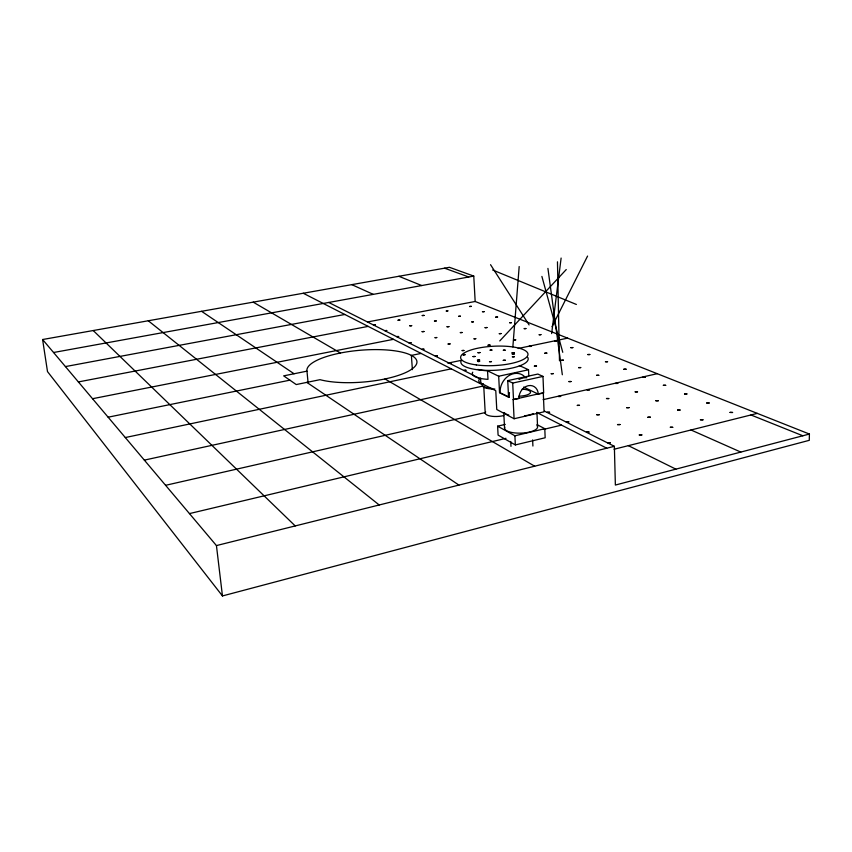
<?xml version="1.0" encoding="UTF-8"?>
<svg xmlns="http://www.w3.org/2000/svg" width="852" height="852" viewBox="0 0 852 852"><rect width="100%" height="100%" fill="white"/><g stroke="black" fill="none" stroke-linecap="round" stroke-linejoin="round"><path stroke-width="1.28" d="M809.4 434.051L809.283 440.324L222.457 595.942L47.499 371.589L42.6 339.522L449.441 267.304L473.765 276.091L475.171 301.48L809.4 434.051L615.368 485.054L614.367 446.32L544.439 411.101M512.851 346.913L519.177 266.548M551.638 333.579L561.117 258.06M552.021 326.678L587.571 256.058M499.762 340.938L566.25 269.551M464.34 354.262L463.573 355.092M478.334 360.992C475.863 362.207 481.87 360.662 478.909 361.578M477.652 361.099L478.686 361.599M477.77 361.12L479.442 361.014L478.515 360.939M42.6 339.522L216.44 545.578L614.367 446.32M614.036 449.249L757.279 413.38M505.289 424.392L497.621 426.17L498.09 435.106L515.343 444.936L545.163 437.758L544.79 428.705L536.994 424.605M497.621 426.17L514.906 435.798L544.79 428.705M189.464 513.596L505.981 438.333M543.448 429.429L561.532 425.127M514.086 418.747L544.087 411.793L543.299 392.772L513.16 399.567L514.086 418.747L496.759 409.482L495.779 390.706L480.826 383.091A16.774 5.112 -2.8 0 1 479.388 379.257M165.597 485.31L484.66 412.688M543.086 399.673L657.222 373.687M513.16 399.567L518.985 398.512A11.182 9.234 -63.2 0 1 528.155 385.722A11.182 9.234 -63.2 0 1 538.283 394.156L543.661 392.942L542.98 376.414L537.857 374.06L507.739 380.642L508.559 397.224L509.166 397.085A16.657 13.792 -63.2 0 1 509.507 392.591M477.823 369.406A22.897 6.709 -2.9 0 0 487.536 370.801L498.686 376.233L499.528 392.623L509.166 397.085M507.739 380.642L512.702 383.07L542.98 376.414M144.35 460.123L483.116 386.041M498.686 376.233L528.528 369.768L528.804 376.02M125.297 437.545L451.272 368.831M447.832 363.144L460.857 360.428M518.144 348.479L567.624 338.148M108.129 417.192L289.872 380.162M421.09 353.42L411.378 355.401L412.389 369.64M306.976 371.152L283.673 375.86L296.23 384.561L320.022 379.672A55.199 15.975 -4.7 0 0 408.577 371.131A55.199 15.975 -4.7 0 0 375.647 349.597A55.199 15.975 -4.7 0 0 306.976 371.152L308.073 382.718M92.538 398.715L393.454 339.32M78.384 381.93L368.139 326.391M367.414 321.981L475.171 301.48M65.434 366.584L344.815 314.473M53.559 352.504L473.765 276.091M462.668 354.613L465.235 354.677L462.689 354.592M444.606 268.188L468.749 276.996M750.932 414.967L802.84 435.777M398.906 276.304L421.74 285.548M492.626 269.988L576.378 304.462M690.983 429.972L740.814 452.082M351.812 284.653L373.251 294.355M519.326 365.54L528.528 369.768M523.66 387.064L538.283 394.156M628.371 445.649L675.881 469.154M328.723 302.46L479.25 378.267M499.528 392.623L508.559 397.224M303.28 293.269L482.285 384.667M536.813 412.506L606.762 448.216M253.225 302.162L340.47 353.005M384.998 378.959L534.673 466.204M201.583 311.321L294.057 373.762M306.827 382.388L458.919 485.097M148.291 320.778L379.204 504.98M93.241 330.555L295.218 525.929M490.539 264.684L529.081 324.921M541.883 276.41L562.767 352.302M547.921 268.401L562.331 374.742M216.44 545.578L222.457 595.942M480.539 378.064L480.826 383.091M487.536 370.801L487.994 379.342A22.844 6.837 -2.8 0 1 472.732 372.186M483.787 386.957L485.235 413.327M503.777 412.815L504.565 428.3M510.753 441.464L510.987 446.363M512.702 383.07L513.511 399.748M514.906 435.798L515.343 444.936M532.628 439.909L532.905 446.043M536.941 412.283L537.548 426.522M557.464 261.82L559.487 360.779M522.159 389.183A11.108 3.493 -2.4 0 1 530.413 392.783A11.108 3.493 -2.4 0 1 518.911 396.191M518.953 379.481A16.657 13.792 -63.2 0 1 526.909 377.745M500.124 392.484A16.454 13.685 -63.2 0 1 508.261 376.052A16.454 13.685 -63.2 0 1 524.012 376.041M537.09 425.574A16.539 5.623 -2.2 0 1 521.807 433.093A16.539 5.623 -2.2 0 1 504.757 427.15M533.448 413.539A16.593 5.442 -2.3 0 1 524.502 415.808M508.772 415.02A16.593 5.442 -2.3 0 1 504.192 412.57M494.831 389.002A13.398 4.132 -2.8 0 1 483.318 383.826M503.777 415.552A11.981 3.941 -2.6 0 1 490.06 415.989A11.981 3.941 -2.6 0 1 485.683 411.889M492.318 388.544A12.066 3.717 -2.8 0 1 484.085 386.286M527.75 357.382A33.697 9.787 -2.9 0 1 494.075 370.322A33.697 9.787 -2.9 0 1 461.486 360.172M375.263 324.74L373.453 324.878L375.263 324.74M511.466 322.663L509.592 322.748L511.456 322.642M650.353 417.192L647.882 417.246L650.353 417.192M503.276 360.343L505.311 360.268L503.276 360.343M473.03 356.573L475.033 356.487L473.03 356.573M645.422 377.063L643.175 377.085L645.422 377.063M641.854 434.914L639.288 434.957L641.854 434.914M501.051 333.558L499.123 333.675L501.051 333.59M637.52 391.835L635.198 391.845L637.52 391.835M497.579 317.029L495.736 317.114L497.579 317.029M491.902 350.097L489.921 350.183L491.892 350.065M629.074 407.629L626.667 407.682L629.074 407.629M490.028 345.092L488.058 345.23L490.028 345.092M626.071 369.204L623.866 369.235L626.071 369.204M486.971 327.551L485.086 327.669L486.971 327.551M620.011 424.552L617.53 424.594L620.011 424.552M484.202 311.598L482.402 311.725L484.16 311.672M479.633 360.045L477.322 360.172L479.591 360.151M617.711 383.379L615.442 383.432L617.711 383.421M610.288 442.731L607.71 442.731L610.277 442.784M475.767 338.681L473.84 338.819L475.767 338.713M608.797 398.512L606.454 398.523L608.743 398.63M473.435 321.779L471.614 321.928L473.435 321.8M607.551 361.695L605.41 361.749L607.551 361.727M465.948 370.269L463.85 370.418L465.948 370.269M514.278 356.764L512.254 356.828L514.267 356.743M599.254 414.7L596.837 414.754L599.254 414.7M471.305 306.369L469.548 306.496L471.305 306.369M463.914 350.46L461.922 350.577L463.914 350.481M598.796 375.306L596.592 375.327L598.796 375.306M589.02 432.06L586.517 432.156L589.02 432.06M462.072 332.525L460.187 332.61L462.072 332.504M479.995 352.568L478.004 352.696L479.995 352.568M503.34 350.247L505.332 350.183L503.372 350.193M460.41 316.22L458.6 316.348L460.41 316.22M589.456 389.822L587.188 389.833L589.456 389.822M732.56 412.474L730.047 412.4L732.56 412.474M451.347 362.941L449.292 363.09L451.347 362.941M589.829 354.496L587.742 354.56L589.829 354.528M450.069 343.888L448.12 344.027L450.069 343.888M579.488 405.328L577.134 405.414L579.477 405.36M448.908 326.604L447.055 326.742L448.908 326.604M580.713 367.585L578.561 367.617L580.713 367.585M568.806 421.921L566.378 421.974L568.806 421.921M447.854 310.863L446.118 311.033L447.843 310.884M514.246 353.942L512.095 354.017L514.214 354.006M437.342 355.923L435.34 356.061L437.3 356.008M571.01 381.526L568.785 381.579L571 381.558M436.767 337.573L434.861 337.658L436.757 337.552M709.183 402.985L706.734 402.996L709.183 402.985M572.853 347.605L570.808 347.637L572.853 347.605M560.648 396.382L558.358 396.478L560.595 396.5M702.975 419.812L700.44 419.77L702.975 419.812M436.235 320.906L434.413 321.044L436.192 320.98M563.406 360.204L561.308 360.289L563.406 360.172M491.487 361.578L489.463 361.717L491.476 361.61M549.583 412.272L547.218 412.325L549.583 412.272M423.923 349.182L421.974 349.352L423.913 349.213M553.374 373.591L551.223 373.719L553.374 373.591M423.976 331.513L422.113 331.652L423.976 331.513M424.03 315.421L422.251 315.549L424.03 315.421M556.558 340.992L554.567 341.077L556.558 340.992M686.914 393.943L684.539 393.954L686.914 393.943M680.077 410.036L677.617 410.046L680.077 410.036M546.835 353.133L544.779 353.218L546.835 353.133M411.026 342.717L409.109 342.855L411.026 342.717M672.739 427.299L670.194 427.257L672.729 427.342M411.676 325.677L409.844 325.805L411.676 325.677M536.504 366.009L534.396 366.126L536.504 366.009M540.924 334.644L538.975 334.74L540.924 334.623M398.64 336.497L396.755 336.604L398.587 336.583M665.678 385.328L663.367 385.306L665.678 385.328M530.945 346.349L528.943 346.37L530.881 346.434M399.844 320.054L398.054 320.214L399.844 320.054M658.287 400.738L655.891 400.749L658.287 400.738M525.908 328.553L524.001 328.616L525.897 328.574M386.733 330.523L384.891 330.683L386.723 330.491M514.331 352.792L512.041 352.898L514.331 352.792M515.694 339.841L513.724 339.927L515.684 339.863M476.321 364.922A33.729 9.681 -2.9 0 0 527.963 354.698A33.729 9.681 -2.9 0 0 478.611 348.042A33.729 9.681 -2.9 0 0 476.321 364.922"/></g></svg>
